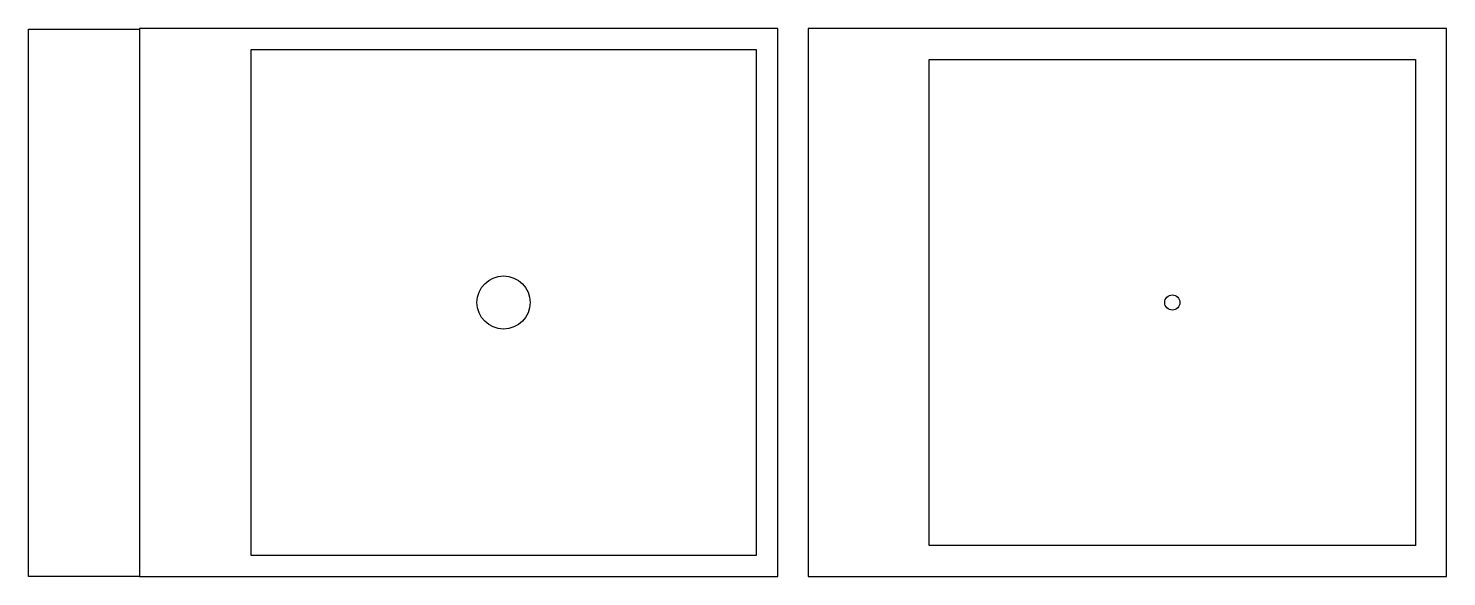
# Model space of a CAD drawing. Header units: millimetres. Extents: x -156 to 310, y -90 to 90.
import ezdxf

# ---------------------------------------------------------------- set-up
doc = ezdxf.new("R2010")
doc.units = ezdxf.units.MM
doc.layers.get('0').update_dxf_attribs({"linetype": 'CONTINUOUS'})

msp = doc.modelspace()

# ---------------------------------------------------------------- linework, layer by layer
for p, q in [((-156.33, 90), (-119.75, 90)), ((-156.33, 90), (-119.75, 90)), ((-156.33, -90.25), (-156.33, 90)), ((90.25, 90.25), (-119.75, 90.25)), ((-119.75, 90.25), (-119.75, -90.25)), ((90.25, -90.25), (90.25, 90.25)), ((310.25, 90.25), (100.25, 90.25)), ((100.25, 90.25), (100.25, -90.25)), ((310.25, -90.25), (310.25, 90.25)), ((83.18, 83.18), (-83.18, 83.18)), ((-83.18, 83.18), (-83.18, -83.18)), ((83.18, -83.18), (83.18, 83.18)), ((-83.18, -83.18), (83.18, -83.18)), ((-119.75, -90.25), (-156.33, -90.25)), ((-119.75, -90.25), (90.25, -90.25)), ((100.25, -90.25), (310.25, -90.25))]:
    msp.add_line(p, q)
msp.add_lwpolyline([(140, 80), (300, 80), (300, -80), (140, -80)], close=True)
for centre, radius in [((0, 0), 8.75), ((220, 0), 2.5)]:
    msp.add_circle(centre, radius)

doc.saveas('drawing.dxf')
